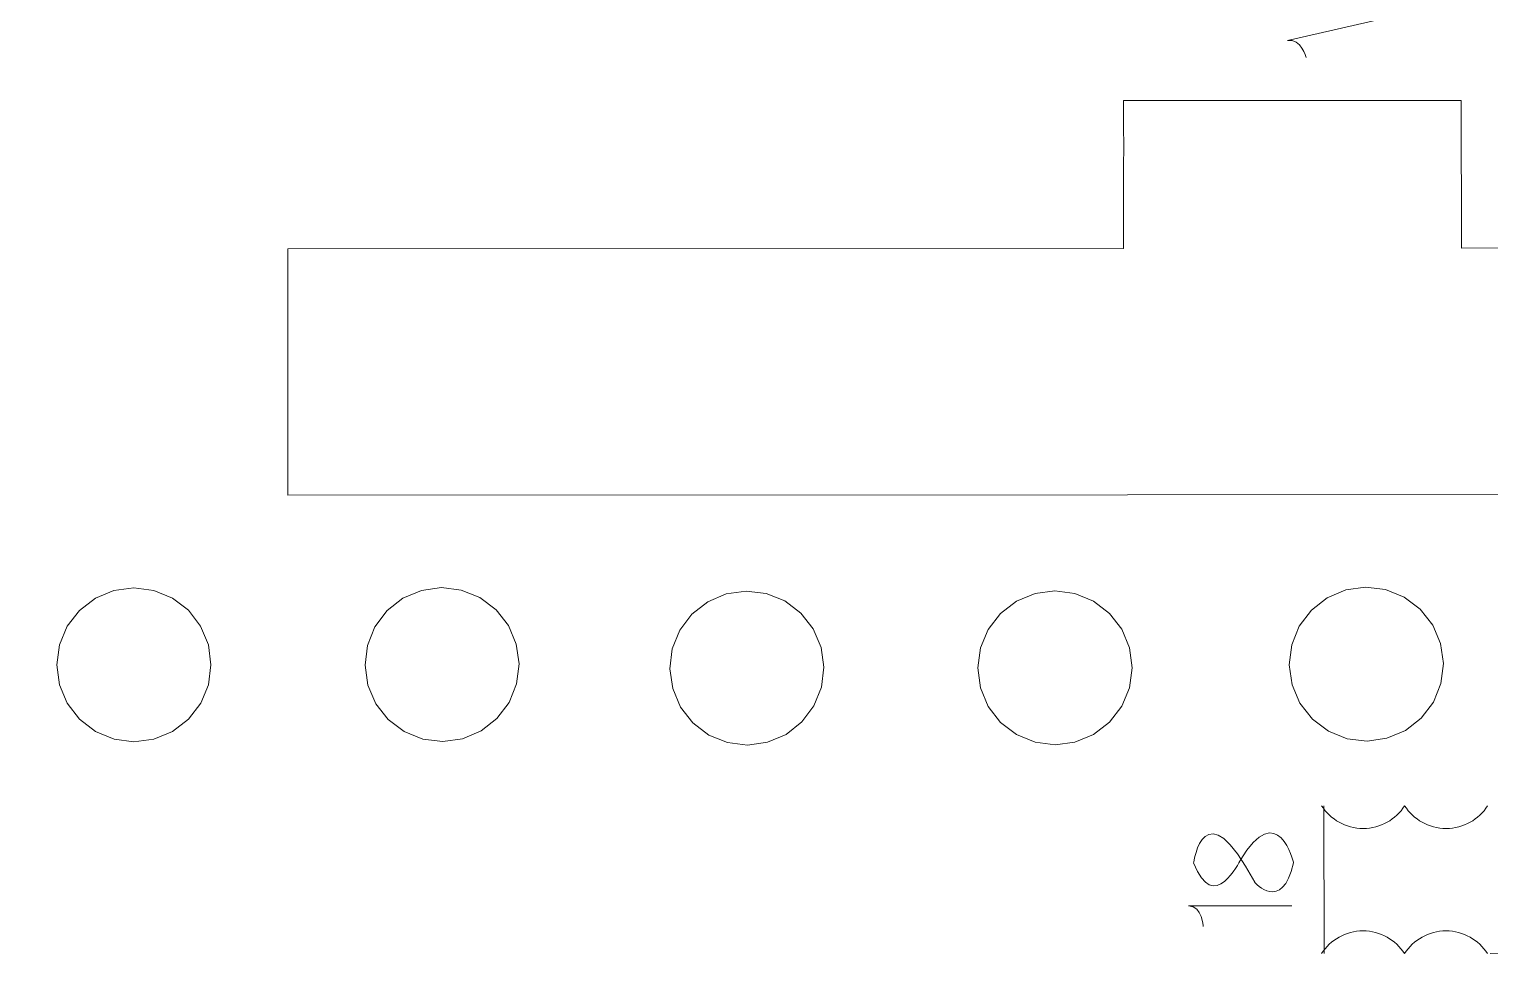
# Model space of a CAD drawing. Header units: centimetres. Extents: x -25 to 25, y -32.5 to 32.5.
# Drawn here: x -7.421 to -4.397, y -13.981 to -12.031 of the extents above; entities that cross this region are included whole.
import ezdxf

# ---------------------------------------------------------------- set-up
doc = ezdxf.new("R2010")
doc.units = ezdxf.units.CM
doc.header["$MEASUREMENT"] = 0
doc.layers.add('Capa 1', color=7, linetype='Continuous')

msp = doc.modelspace()

# ---------------------------------------------------------------- linework, layer by layer
at = {"layer": 'Capa 1', "color": 250, "lineweight": 9}
for points, knots in [([(-0.00595, -9.54774), (-0.00595, -9.54774), (-0.61795, -9.54807), (-0.61795, -9.54807), (-0.61795, -9.54807), (-0.61795, -9.54807), (-0.61855, -8.46366), (-0.61855, -8.46366), (-0.61855, -8.46366), (-0.61855, -8.46366), (-0.31256, -8.46349), (-0.31256, -8.46349), (-0.31256, -8.46349), (-0.31256, -8.46349), (-0.31312, -7.42927), (-0.31312, -7.42927), (-0.31312, -7.42927), (-0.31312, -7.42927), (-1.84491, -5.89917), (-1.84491, -5.89917), (-1.84491, -5.89917), (-1.84491, -5.89917), (-1.8464, -3.16984), (-1.8464, -3.16984), (-1.8464, -3.16984), (-1.8464, -3.16984), (-0.316, -2.21215), (-0.316, -2.21215), (-0.316, -2.21215), (-0.316, -2.21215), (-0.31628, -1.70185), (-0.31628, -1.70185), (-0.31628, -1.70185), (-0.90906, -1.70217), (-3.55744, -1.70364), (-3.65819, -1.70369), (-3.65819, -1.70369), (-3.65819, -1.70369), (-3.65836, -1.3977), (-3.65836, -1.3977), (-3.65836, -1.3977), (-3.65836, -1.3977), (-4.29624, -1.39805), (-4.29624, -1.39805), (-4.29624, -1.39805), (-4.29624, -1.39805), (-4.29607, -1.70404), (-4.29607, -1.70404), (-4.29607, -1.70404), (-4.43664, -1.70412), (-4.81281, -1.70434), (-4.94725, -1.70441), (-4.94725, -1.70441), (-4.94725, -1.70441), (-4.99659, -2.18061), (-4.99659, -2.18061), (-4.99659, -2.18061), (-4.71297, -2.21), (-4.77409, -2.20367), (-4.69223, -2.21214), (-4.69223, -2.21214), (-4.7061, -2.346), (-4.74233, -2.69577), (-4.76432, -2.90804), (-4.76432, -2.90804), (-4.76432, -2.90804), (-5.0687, -2.8765), (-5.0687, -2.8765), (-5.0687, -2.8765), (-5.0687, -2.8765), (-5.39103, -5.98757), (-5.39103, -5.98757), (-5.39103, -5.98757), (-5.39103, -5.98757), (-5.08668, -6.01911), (-5.08668, -6.01911), (-5.08668, -6.01911), (-5.09841, -6.1324), (-5.15633, -6.69144), (-5.15877, -6.715), (-5.15877, -6.715), (-5.15877, -6.715), (-5.46314, -6.68347), (-5.46314, -6.68347), (-5.46314, -6.68347), (-5.46314, -6.68347), (-5.55533, -7.57332), (-5.55533, -7.57332), (-5.55533, -7.57332), (-5.55533, -7.57332), (-5.85655, -7.57778), (-5.85655, -7.57778), (-5.85655, -7.57778), (-5.85655, -7.57778), (-6.10212, -7.64322), (-6.10212, -7.64322), (-6.10212, -7.64322), (-6.10212, -7.64322), (-6.02417, -7.93913), (-6.02417, -7.93913), (-6.02417, -7.93913), (-6.02417, -7.93913), (-6.33434, -8.02178), (-6.33434, -8.02178), (-6.33434, -8.02178), (-6.33434, -8.02178), (-6.41229, -7.72588), (-6.41229, -7.72588), (-6.41229, -7.72588), (-6.41229, -7.72588), (-7.69958, -8.06891), (-7.69958, -8.06891), (-7.69958, -8.06891), (-7.69958, -8.06891), (-7.62163, -8.36481), (-7.62163, -8.36481), (-7.62163, -8.36481), (-7.62163, -8.36481), (-7.93181, -8.44746), (-7.93181, -8.44746), (-7.93181, -8.44746), (-7.93181, -8.44746), (-8.00976, -8.15156), (-8.00976, -8.15156), (-8.00976, -8.15156), (-8.00976, -8.15156), (-8.25532, -8.217), (-8.25532, -8.217), (-8.25532, -8.217), (-8.25532, -8.217), (-8.60527, -8.21719), (-8.60527, -8.21719), (-8.60527, -8.21719), (-8.60527, -8.21719), (-8.60487, -8.92525), (-8.60487, -8.92525), (-8.60487, -8.92525), (-8.60487, -8.92525), (-8.22215, -8.92505), (-8.22215, -8.92505), (-8.22215, -8.92505), (-8.22203, -9.13737), (-8.22339, -9.51578), (-8.22413, -9.56293), (-8.22413, -9.56293), (-8.22413, -9.56293), (-8.60452, -9.56313), (-8.60452, -9.56313), (-8.60452, -9.56313), (-8.60452, -9.56313), (-8.60365, -11.15787), (-8.60365, -11.15787), (-8.60365, -11.15787), (-8.60365, -11.15787), (-8.22092, -11.15766), (-8.22092, -11.15766), (-8.22092, -11.15766), (-8.22081, -11.35058), (-8.222, -11.74636), (-8.2229, -11.79554), (-8.2229, -11.79554), (-8.2229, -11.79554), (-8.6033, -11.79576), (-8.6033, -11.79576), (-8.6033, -11.79576), (-8.6033, -11.79576), (-8.6029, -12.49529), (-8.6029, -12.49529), (-8.6029, -12.49529), (-8.6029, -12.49529), (-7.51849, -12.48618), (-7.51849, -12.48618), (-7.51849, -12.48618), (-7.51849, -12.48618), (-7.51821, -12.99648), (-7.51821, -12.99648), (-7.51821, -12.99648), (-7.51821, -12.99648), (-8.34746, -12.99694), (-8.34746, -12.99694), (-8.34746, -12.99694), (-8.34746, -12.99694), (-8.36412, -12.99804), (-8.36412, -12.99804), (-8.36412, -12.99804), (-8.36412, -12.99804), (-8.38049, -13.00131), (-8.38049, -13.00131), (-8.38049, -13.00131), (-8.38049, -13.00131), (-8.39629, -13.00668), (-8.39629, -13.00668), (-8.39629, -13.00668), (-8.39629, -13.00668), (-8.41125, -13.01407), (-8.41125, -13.01407), (-8.41125, -13.01407), (-8.41125, -13.01407), (-8.42513, -13.02335), (-8.42513, -13.02335), (-8.42513, -13.02335), (-8.42513, -13.02335), (-8.43766, -13.03436), (-8.43766, -13.03436), (-8.43766, -13.03436), (-8.43766, -13.03436), (-8.44866, -13.04692), (-8.44866, -13.04692), (-8.44866, -13.04692), (-8.44866, -13.04692), (-8.45792, -13.06079), (-8.45792, -13.06079), (-8.45792, -13.06079), (-8.45792, -13.06079), (-8.46529, -13.07577), (-8.46529, -13.07577), (-8.46529, -13.07577), (-8.46529, -13.07577), (-8.47066, -13.09157), (-8.47066, -13.09157), (-8.47066, -13.09157), (-8.47066, -13.09157), (-8.4739, -13.10793), (-8.4739, -13.10793), (-8.4739, -13.10793), (-8.4739, -13.10793), (-8.47498, -13.12459), (-8.47498, -13.12459), (-8.47498, -13.12459), (-8.47498, -13.12459), (-8.47481, -13.44353), (-8.47481, -13.44353), (-8.47481, -13.44353), (-8.47481, -13.44353), (-9.11269, -13.44388), (-9.11269, -13.44388), (-9.11269, -13.44388), (-9.11269, -13.44388), (-9.20017, -13.46527), (-9.20017, -13.46527), (-9.20017, -13.46527), (-9.20017, -13.46527), (-9.28461, -13.49662), (-9.28461, -13.49662), (-9.28461, -13.49662), (-9.28461, -13.49662), (-9.36484, -13.53752), (-9.36484, -13.53752), (-9.36484, -13.53752), (-9.36484, -13.53752), (-9.43981, -13.58742), (-9.43981, -13.58742), (-9.43981, -13.58742), (-9.43981, -13.58742), (-9.50853, -13.64564), (-9.50853, -13.64564), (-9.50853, -13.64564), (-9.50853, -13.64564), (-9.57006, -13.71141), (-9.57006, -13.71141), (-9.57006, -13.71141), (-9.57006, -13.71141), (-9.62357, -13.78384), (-9.62357, -13.78384), (-9.62357, -13.78384), (-9.62357, -13.78384), (-9.66835, -13.86197), (-9.66835, -13.86197), (-9.66835, -13.86197), (-9.66835, -13.86197), (-9.70382, -13.94475), (-9.70382, -13.94475), (-9.70382, -13.94475), (-9.70382, -13.94475), (-9.72949, -14.03109), (-9.72949, -14.03109), (-9.72949, -14.03109), (-9.72949, -14.03109), (-9.745, -14.11979), (-9.745, -14.11979), (-9.745, -14.11979), (-9.745, -14.11979), (-9.75016, -14.20971), (-9.75016, -14.20971), (-9.75016, -14.20971), (-9.75016, -14.20971), (-9.74987, -14.72002), (-9.74987, -14.72002), (-9.74987, -14.72002), (-9.74987, -14.72002), (-9.74878, -14.73667), (-9.74878, -14.73667), (-9.74878, -14.73667), (-9.74878, -14.73667), (-9.7455, -14.75304), (-9.7455, -14.75304), (-9.7455, -14.75304), (-9.7455, -14.75304), (-9.74014, -14.76883), (-9.74014, -14.76883), (-9.74014, -14.76883), (-9.74014, -14.76883), (-9.73275, -14.78381), (-9.73275, -14.78381), (-9.73275, -14.78381), (-9.73275, -14.78381), (-9.72347, -14.79768), (-9.72347, -14.79768), (-9.72347, -14.79768), (-9.72347, -14.79768), (-9.71247, -14.8102), (-9.71247, -14.8102), (-9.71247, -14.8102), (-9.71247, -14.8102), (-9.69991, -14.82121), (-9.69991, -14.82121), (-9.69991, -14.82121), (-9.69991, -14.82121), (-9.68604, -14.83047), (-9.68604, -14.83047), (-9.68604, -14.83047), (-9.68604, -14.83047), (-9.67105, -14.83784), (-9.67105, -14.83784), (-9.67105, -14.83784), (-9.67105, -14.83784), (-9.65525, -14.8432), (-9.65525, -14.8432), (-9.65525, -14.8432), (-9.65525, -14.8432), (-9.63887, -14.84644), (-9.63887, -14.84644), (-9.63887, -14.84644), (-9.63887, -14.84644), (-9.62224, -14.84752), (-9.62224, -14.84752), (-9.62224, -14.84752), (-9.62224, -14.84752), (-9.2395, -14.84731), (-9.2395, -14.84731), (-9.2395, -14.84731), (-9.2395, -14.84731), (-9.22285, -14.84621), (-9.22285, -14.84621), (-9.22285, -14.84621), (-9.22285, -14.84621), (-9.20648, -14.84296), (-9.20648, -14.84296), (-9.20648, -14.84296), (-9.20648, -14.84296), (-9.19068, -14.83757), (-9.19068, -14.83757), (-9.19068, -14.83757), (-9.19068, -14.83757), (-9.17572, -14.8302), (-9.17572, -14.8302), (-9.17572, -14.8302), (-9.17572, -14.8302), (-9.16186, -14.82091), (-9.16186, -14.82091), (-9.16186, -14.82091), (-9.16186, -14.82091), (-9.14931, -14.8099), (-9.14931, -14.8099), (-9.14931, -14.8099), (-9.14931, -14.8099), (-9.13831, -14.79734), (-9.13831, -14.79734), (-9.13831, -14.79734), (-9.13831, -14.79734), (-9.12905, -14.78347), (-9.12905, -14.78347), (-9.12905, -14.78347), (-9.12905, -14.78347), (-9.12167, -14.7685), (-9.12167, -14.7685), (-9.12167, -14.7685), (-9.12167, -14.7685), (-9.11632, -14.75269), (-9.11632, -14.75269), (-9.11632, -14.75269), (-9.11632, -14.75269), (-9.11306, -14.73633), (-9.11306, -14.73633), (-9.11306, -14.73633), (-9.11306, -14.73633), (-9.11199, -14.71967), (-9.11199, -14.71967), (-9.11199, -14.71967), (-9.11199, -14.71967), (-9.11214, -14.4537), (-9.11214, -14.4537), (-9.11214, -14.4537), (-9.11214, -14.4537), (-9.11006, -14.4218), (-9.11006, -14.4218), (-9.11006, -14.4218), (-9.11006, -14.4218), (-9.10384, -14.39045), (-9.10384, -14.39045), (-9.10384, -14.39045), (-9.10384, -14.39045), (-9.09359, -14.36018), (-9.09359, -14.36018), (-9.09359, -14.36018), (-9.09359, -14.36018), (-9.07948, -14.33151), (-9.07948, -14.33151), (-9.07948, -14.33151), (-9.07948, -14.33151), (-9.06173, -14.30492), (-9.06173, -14.30492), (-9.06173, -14.30492), (-9.06173, -14.30492), (-9.04066, -14.28087), (-9.04066, -14.28087), (-9.04066, -14.28087), (-9.04066, -14.28087), (-9.01665, -14.25979), (-9.01665, -14.25979), (-9.01665, -14.25979), (-9.01665, -14.25979), (-8.99008, -14.24202), (-8.99008, -14.24202), (-8.99008, -14.24202), (-8.99008, -14.24202), (-8.96143, -14.22788), (-8.96143, -14.22788), (-8.96143, -14.22788), (-8.96143, -14.22788), (-8.93117, -14.21758), (-8.93117, -14.21758), (-8.93117, -14.21758), (-8.93117, -14.21758), (-8.89982, -14.21133), (-8.89982, -14.21133), (-8.89982, -14.21133), (-8.89982, -14.21133), (-8.86793, -14.20922), (-8.86793, -14.20922), (-8.86793, -14.20922), (-8.86793, -14.20922), (-8.47438, -14.20901), (-8.47438, -14.20901), (-8.47438, -14.20901), (-8.47438, -14.20901), (-8.47424, -14.46416), (-8.47424, -14.46416), (-8.47424, -14.46416), (-8.47424, -14.46416), (-8.47315, -14.48081), (-8.47315, -14.48081), (-8.47315, -14.48081), (-8.47315, -14.48081), (-8.46988, -14.49718), (-8.46988, -14.49718), (-8.46988, -14.49718), (-8.46988, -14.49718), (-8.4645, -14.51299), (-8.4645, -14.51299), (-8.4645, -14.51299), (-8.4645, -14.51299), (-8.45711, -14.52794), (-8.45711, -14.52794), (-8.45711, -14.52794), (-8.45711, -14.52794), (-8.44783, -14.54181), (-8.44783, -14.54181), (-8.44783, -14.54181), (-8.44783, -14.54181), (-8.43681, -14.55436), (-8.43681, -14.55436), (-8.43681, -14.55436), (-8.43681, -14.55436), (-8.42426, -14.56535), (-8.42426, -14.56535), (-8.42426, -14.56535), (-8.42426, -14.56535), (-8.4104, -14.57461), (-8.4104, -14.57461), (-8.4104, -14.57461), (-8.4104, -14.57461), (-8.39542, -14.58199), (-8.39542, -14.58199), (-8.39542, -14.58199), (-8.39542, -14.58199), (-8.3796, -14.58733), (-8.3796, -14.58733), (-8.3796, -14.58733), (-8.3796, -14.58733), (-8.36325, -14.59059), (-8.36325, -14.59059), (-8.36325, -14.59059), (-8.36325, -14.59059), (-8.3466, -14.59167), (-8.3466, -14.59167), (-8.3466, -14.59167), (-8.3466, -14.59167), (-2.35073, -14.58837), (-2.35073, -14.58837), (-2.35073, -14.58837), (-2.35073, -14.58837), (-2.35073, -13.94401), (-2.35073, -13.94401), (-2.35073, -13.94401), (-2.35073, -13.94401), (-4.3964, -13.94513), (-4.3964, -13.94513)], [0, 0, 0, 0, 0.0078125, 0.0078125, 0.0078125, 0.0078125, 0.015625, 0.015625, 0.015625, 0.015625, 0.0234375, 0.0234375, 0.0234375, 0.0234375, 0.03125, 0.03125, 0.03125, 0.03125, 0.0390625, 0.0390625, 0.0390625, 0.0390625, 0.046875, 0.046875, 0.046875, 0.046875, 0.0546875, 0.0546875, 0.0546875, 0.0546875, 0.0625, 0.0625, 0.0625, 0.0625, 0.0703125, 0.0703125, 0.0703125, 0.0703125, 0.078125, 0.078125, 0.078125, 0.078125, 0.0859375, 0.0859375, 0.0859375, 0.0859375, 0.09375, 0.09375, 0.09375, 0.09375, 0.1015625, 0.1015625, 0.1015625, 0.1015625, 0.109375, 0.109375, 0.109375, 0.109375, 0.1171875, 0.1171875, 0.1171875, 0.1171875, 0.125, 0.125, 0.125, 0.125, 0.1328125, 0.1328125, 0.1328125, 0.1328125, 0.140625, 0.140625, 0.140625, 0.140625, 0.1484375, 0.1484375, 0.1484375, 0.1484375, 0.15625, 0.15625, 0.15625, 0.15625, 0.1640625, 0.1640625, 0.1640625, 0.1640625, 0.171875, 0.171875, 0.171875, 0.171875, 0.1796875, 0.1796875, 0.1796875, 0.1796875, 0.1875, 0.1875, 0.1875, 0.1875, 0.1953125, 0.1953125, 0.1953125, 0.1953125, 0.203125, 0.203125, 0.203125, 0.203125, 0.2109375, 0.2109375, 0.2109375, 0.2109375, 0.21875, 0.21875, 0.21875, 0.21875, 0.2265625, 0.2265625, 0.2265625, 0.2265625, 0.234375, 0.234375, 0.234375, 0.234375, 0.2421875, 0.2421875, 0.2421875, 0.2421875, 0.25, 0.25, 0.25, 0.25, 0.2578125, 0.2578125, 0.2578125, 0.2578125, 0.265625, 0.265625, 0.265625, 0.265625, 0.2734375, 0.2734375, 0.2734375, 0.2734375, 0.28125, 0.28125, 0.28125, 0.28125, 0.2890625, 0.2890625, 0.2890625, 0.2890625, 0.296875, 0.296875, 0.296875, 0.296875, 0.3046875, 0.3046875, 0.3046875, 0.3046875, 0.3125, 0.3125, 0.3125, 0.3125, 0.3203125, 0.3203125, 0.3203125, 0.3203125, 0.328125, 0.328125, 0.328125, 0.328125, 0.3359375, 0.3359375, 0.3359375, 0.3359375, 0.34375, 0.34375, 0.34375, 0.34375, 0.3515625, 0.3515625, 0.3515625, 0.3515625, 0.359375, 0.359375, 0.359375, 0.359375, 0.3671875, 0.3671875, 0.3671875, 0.3671875, 0.375, 0.375, 0.375, 0.375, 0.3828125, 0.3828125, 0.3828125, 0.3828125, 0.390625, 0.390625, 0.390625, 0.390625, 0.3984375, 0.3984375, 0.3984375, 0.3984375, 0.40625, 0.40625, 0.40625, 0.40625, 0.4140625, 0.4140625, 0.4140625, 0.4140625, 0.421875, 0.421875, 0.421875, 0.421875, 0.4296875, 0.4296875, 0.4296875, 0.4296875, 0.4375, 0.4375, 0.4375, 0.4375, 0.4453125, 0.4453125, 0.4453125, 0.4453125, 0.453125, 0.453125, 0.453125, 0.453125, 0.4609375, 0.4609375, 0.4609375, 0.4609375, 0.46875, 0.46875, 0.46875, 0.46875, 0.4765625, 0.4765625, 0.4765625, 0.4765625, 0.484375, 0.484375, 0.484375, 0.484375, 0.4921875, 0.4921875, 0.4921875, 0.4921875, 0.5, 0.5, 0.5, 0.5, 0.5078125, 0.5078125, 0.5078125, 0.5078125, 0.515625, 0.515625, 0.515625, 0.515625, 0.5234375, 0.5234375, 0.5234375, 0.5234375, 0.53125, 0.53125, 0.53125, 0.53125, 0.5390625, 0.5390625, 0.5390625, 0.5390625, 0.546875, 0.546875, 0.546875, 0.546875, 0.5546875, 0.5546875, 0.5546875, 0.5546875, 0.5625, 0.5625, 0.5625, 0.5625, 0.5703125, 0.5703125, 0.5703125, 0.5703125, 0.578125, 0.578125, 0.578125, 0.578125, 0.5859375, 0.5859375, 0.5859375, 0.5859375, 0.59375, 0.59375, 0.59375, 0.59375, 0.6015625, 0.6015625, 0.6015625, 0.6015625, 0.609375, 0.609375, 0.609375, 0.609375, 0.6171875, 0.6171875, 0.6171875, 0.6171875, 0.625, 0.625, 0.625, 0.625, 0.6328125, 0.6328125, 0.6328125, 0.6328125, 0.640625, 0.640625, 0.640625, 0.640625, 0.6484375, 0.6484375, 0.6484375, 0.6484375, 0.65625, 0.65625, 0.65625, 0.65625, 0.6640625, 0.6640625, 0.6640625, 0.6640625, 0.671875, 0.671875, 0.671875, 0.671875, 0.6796875, 0.6796875, 0.6796875, 0.6796875, 0.6875, 0.6875, 0.6875, 0.6875, 0.6953125, 0.6953125, 0.6953125, 0.6953125, 0.703125, 0.703125, 0.703125, 0.703125, 0.7109375, 0.7109375, 0.7109375, 0.7109375, 0.71875, 0.71875, 0.71875, 0.71875, 0.7265625, 0.7265625, 0.7265625, 0.7265625, 0.734375, 0.734375, 0.734375, 0.734375, 0.7421875, 0.7421875, 0.7421875, 0.7421875, 0.75, 0.75, 0.75, 0.75, 0.7578125, 0.7578125, 0.7578125, 0.7578125, 0.765625, 0.765625, 0.765625, 0.765625, 0.7734375, 0.7734375, 0.7734375, 0.7734375, 0.78125, 0.78125, 0.78125, 0.78125, 0.7890625, 0.7890625, 0.7890625, 0.7890625, 0.796875, 0.796875, 0.796875, 0.796875, 0.8046875, 0.8046875, 0.8046875, 0.8046875, 0.8125, 0.8125, 0.8125, 0.8125, 0.8203125, 0.8203125, 0.8203125, 0.8203125, 0.828125, 0.828125, 0.828125, 0.828125, 0.8359375, 0.8359375, 0.8359375, 0.8359375, 0.84375, 0.84375, 0.84375, 0.84375, 0.8515625, 0.8515625, 0.8515625, 0.8515625, 0.859375, 0.859375, 0.859375, 0.859375, 0.8671875, 0.8671875, 0.8671875, 0.8671875, 0.875, 0.875, 0.875, 0.875, 0.8828125, 0.8828125, 0.8828125, 0.8828125, 0.890625, 0.890625, 0.890625, 0.890625, 0.8984375, 0.8984375, 0.8984375, 0.8984375, 0.90625, 0.90625, 0.90625, 0.90625, 0.9140625, 0.9140625, 0.9140625, 0.9140625, 0.921875, 0.921875, 0.921875, 0.921875, 0.9296875, 0.9296875, 0.9296875, 0.9296875, 0.9375, 0.9375, 0.9375, 0.9375, 0.9453125, 0.9453125, 0.9453125, 0.9453125, 0.953125, 0.953125, 0.953125, 0.953125, 0.9609375, 0.9609375, 0.9609375, 0.9609375, 0.96875, 0.96875, 0.96875, 0.96875, 0.9765625, 0.9765625, 0.9765625, 0.9765625, 0.984375, 0.984375, 0.984375, 0.984375, 1, 1, 1, 1]), ([(-6.8856, -12.48584), (-6.8856, -12.48584), (-5.15525, -12.48488), (-5.15525, -12.48488), (-5.15525, -12.48488), (-5.15542, -12.19973), (-5.15411, -12.35998), (-5.15542, -12.17888), (-5.15542, -12.17888), (-4.98812, -12.17879), (-4.53196, -12.17853), (-4.45581, -12.17848), (-4.45581, -12.17848), (-4.45581, -12.17848), (-4.45563, -12.48449), (-4.45563, -12.48449), (-4.45563, -12.48449), (-4.45563, -12.48449), (-3.40568, -12.48392), (-3.40568, -12.48392), (-3.40568, -12.48392), (-3.40568, -12.48392), (-3.40824, -12.99436), (-3.40824, -12.99436), (-3.40824, -12.99436), (-3.40824, -12.99436), (-6.88532, -12.99614), (-6.88532, -12.99614), (-6.88532, -12.99614), (-6.88532, -12.99614), (-6.8856, -12.48584), (-6.8856, -12.48584)], [0, 0, 0, 0, 0.1111111, 0.1111111, 0.1111111, 0.1111111, 0.2222222, 0.2222222, 0.2222222, 0.2222222, 0.3333333, 0.3333333, 0.3333333, 0.3333333, 0.4444444, 0.4444444, 0.4444444, 0.4444444, 0.5555556, 0.5555556, 0.5555556, 0.5555556, 0.6666667, 0.6666667, 0.6666667, 0.6666667, 0.7777778, 0.7777778, 0.7777778, 0.7777778, 1, 1, 1, 1]), ([(-7.3169, -13.23446), (-7.3169, -13.23446), (-7.34223, -13.2675), (-7.34223, -13.2675), (-7.34223, -13.2675), (-7.34223, -13.2675), (-7.35814, -13.30597), (-7.35814, -13.30597), (-7.35814, -13.30597), (-7.35814, -13.30597), (-7.36355, -13.34725), (-7.36355, -13.34725), (-7.36355, -13.34725), (-7.36355, -13.34725), (-7.35809, -13.38852), (-7.35809, -13.38852), (-7.35809, -13.38852), (-7.35809, -13.38852), (-7.34214, -13.42697), (-7.34214, -13.42697), (-7.34214, -13.42697), (-7.34214, -13.42697), (-7.31678, -13.45999), (-7.31678, -13.45999), (-7.31678, -13.45999), (-7.31678, -13.45999), (-7.28374, -13.48531), (-7.28374, -13.48531), (-7.28374, -13.48531), (-7.28374, -13.48531), (-7.24527, -13.50122), (-7.24527, -13.50122), (-7.24527, -13.50122), (-7.24527, -13.50122), (-7.20399, -13.50663), (-7.20399, -13.50663), (-7.20399, -13.50663), (-7.20399, -13.50663), (-7.16272, -13.50117), (-7.16272, -13.50117), (-7.16272, -13.50117), (-7.16272, -13.50117), (-7.12426, -13.48522), (-7.12426, -13.48522), (-7.12426, -13.48522), (-7.12426, -13.48522), (-7.09125, -13.45986), (-7.09125, -13.45986), (-7.09125, -13.45986), (-7.09125, -13.45986), (-7.06592, -13.42682), (-7.06592, -13.42682), (-7.06592, -13.42682), (-7.06592, -13.42682), (-7.05001, -13.38835), (-7.05001, -13.38835), (-7.05001, -13.38835), (-7.05001, -13.38835), (-7.0446, -13.34707), (-7.0446, -13.34707), (-7.0446, -13.34707), (-7.0446, -13.34707), (-7.05006, -13.3058), (-7.05006, -13.3058), (-7.05006, -13.3058), (-7.05006, -13.3058), (-7.06601, -13.26735), (-7.06601, -13.26735), (-7.06601, -13.26735), (-7.06601, -13.26735), (-7.09137, -13.23433), (-7.09137, -13.23433), (-7.09137, -13.23433), (-7.09137, -13.23433), (-7.12442, -13.20901), (-7.12442, -13.20901), (-7.12442, -13.20901), (-7.12442, -13.20901), (-7.16289, -13.1931), (-7.16289, -13.1931), (-7.16289, -13.1931), (-7.16289, -13.1931), (-7.20416, -13.18769), (-7.20416, -13.18769), (-7.20416, -13.18769), (-7.20416, -13.18769), (-7.24544, -13.19314), (-7.24544, -13.19314), (-7.24544, -13.19314), (-7.24544, -13.19314), (-7.28389, -13.2091), (-7.28389, -13.2091), (-7.28389, -13.2091), (-7.28389, -13.2091), (-7.3169, -13.23446), (-7.3169, -13.23446)], [0, 0, 0, 0, 0.04, 0.04, 0.04, 0.04, 0.08, 0.08, 0.08, 0.08, 0.12, 0.12, 0.12, 0.12, 0.16, 0.16, 0.16, 0.16, 0.2, 0.2, 0.2, 0.2, 0.24, 0.24, 0.24, 0.24, 0.28, 0.28, 0.28, 0.28, 0.32, 0.32, 0.32, 0.32, 0.36, 0.36, 0.36, 0.36, 0.4, 0.4, 0.4, 0.4, 0.44, 0.44, 0.44, 0.44, 0.48, 0.48, 0.48, 0.48, 0.52, 0.52, 0.52, 0.52, 0.56, 0.56, 0.56, 0.56, 0.6, 0.6, 0.6, 0.6, 0.64, 0.64, 0.64, 0.64, 0.68, 0.68, 0.68, 0.68, 0.72, 0.72, 0.72, 0.72, 0.76, 0.76, 0.76, 0.76, 0.8, 0.8, 0.8, 0.8, 0.84, 0.84, 0.84, 0.84, 0.88, 0.88, 0.88, 0.88, 0.92, 0.92, 0.92, 0.92, 1, 1, 1, 1]), ([(-6.67996, -13.23507), (-6.67996, -13.23507), (-6.70501, -13.26832), (-6.70501, -13.26832), (-6.70501, -13.26832), (-6.70501, -13.26832), (-6.72059, -13.30693), (-6.72059, -13.30693), (-6.72059, -13.30693), (-6.72059, -13.30693), (-6.72565, -13.34825), (-6.72565, -13.34825), (-6.72565, -13.34825), (-6.72565, -13.34825), (-6.71984, -13.38947), (-6.71984, -13.38947), (-6.71984, -13.38947), (-6.71984, -13.38947), (-6.70357, -13.42779), (-6.70357, -13.42779), (-6.70357, -13.42779), (-6.70357, -13.42779), (-6.67793, -13.46059), (-6.67793, -13.46059), (-6.67793, -13.46059), (-6.67793, -13.46059), (-6.64467, -13.48563), (-6.64467, -13.48563), (-6.64467, -13.48563), (-6.64467, -13.48563), (-6.60606, -13.50121), (-6.60606, -13.50121), (-6.60606, -13.50121), (-6.60606, -13.50121), (-6.56474, -13.50627), (-6.56474, -13.50627), (-6.56474, -13.50627), (-6.56474, -13.50627), (-6.52352, -13.50047), (-6.52352, -13.50047), (-6.52352, -13.50047), (-6.52352, -13.50047), (-6.4852, -13.48419), (-6.4852, -13.48419), (-6.4852, -13.48419), (-6.4852, -13.48419), (-6.45241, -13.45855), (-6.45241, -13.45855), (-6.45241, -13.45855), (-6.45241, -13.45855), (-6.42736, -13.42529), (-6.42736, -13.42529), (-6.42736, -13.42529), (-6.42736, -13.42529), (-6.41178, -13.38669), (-6.41178, -13.38669), (-6.41178, -13.38669), (-6.41178, -13.38669), (-6.40672, -13.34537), (-6.40672, -13.34537), (-6.40672, -13.34537), (-6.40672, -13.34537), (-6.41253, -13.30414), (-6.41253, -13.30414), (-6.41253, -13.30414), (-6.41253, -13.30414), (-6.4288, -13.26583), (-6.4288, -13.26583), (-6.4288, -13.26583), (-6.4288, -13.26583), (-6.45445, -13.23303), (-6.45445, -13.23303), (-6.45445, -13.23303), (-6.45445, -13.23303), (-6.4877, -13.20798), (-6.4877, -13.20798), (-6.4877, -13.20798), (-6.4877, -13.20798), (-6.52631, -13.1924), (-6.52631, -13.1924), (-6.52631, -13.1924), (-6.52631, -13.1924), (-6.56763, -13.18734), (-6.56763, -13.18734), (-6.56763, -13.18734), (-6.56763, -13.18734), (-6.60885, -13.19315), (-6.60885, -13.19315), (-6.60885, -13.19315), (-6.60885, -13.19315), (-6.64717, -13.20943), (-6.64717, -13.20943), (-6.64717, -13.20943), (-6.64717, -13.20943), (-6.67996, -13.23507), (-6.67996, -13.23507)], [0, 0, 0, 0, 0.04, 0.04, 0.04, 0.04, 0.08, 0.08, 0.08, 0.08, 0.12, 0.12, 0.12, 0.12, 0.16, 0.16, 0.16, 0.16, 0.2, 0.2, 0.2, 0.2, 0.24, 0.24, 0.24, 0.24, 0.28, 0.28, 0.28, 0.28, 0.32, 0.32, 0.32, 0.32, 0.36, 0.36, 0.36, 0.36, 0.4, 0.4, 0.4, 0.4, 0.44, 0.44, 0.44, 0.44, 0.48, 0.48, 0.48, 0.48, 0.52, 0.52, 0.52, 0.52, 0.56, 0.56, 0.56, 0.56, 0.6, 0.6, 0.6, 0.6, 0.64, 0.64, 0.64, 0.64, 0.68, 0.68, 0.68, 0.68, 0.72, 0.72, 0.72, 0.72, 0.76, 0.76, 0.76, 0.76, 0.8, 0.8, 0.8, 0.8, 0.84, 0.84, 0.84, 0.84, 0.88, 0.88, 0.88, 0.88, 0.92, 0.92, 0.92, 0.92, 1, 1, 1, 1]), ([(-6.04878, -13.24213), (-6.04878, -13.24213), (-6.07382, -13.27538), (-6.07382, -13.27538), (-6.07382, -13.27538), (-6.07382, -13.27538), (-6.0894, -13.31399), (-6.0894, -13.31399), (-6.0894, -13.31399), (-6.0894, -13.31399), (-6.09446, -13.35531), (-6.09446, -13.35531), (-6.09446, -13.35531), (-6.09446, -13.35531), (-6.08866, -13.39653), (-6.08866, -13.39653), (-6.08866, -13.39653), (-6.08866, -13.39653), (-6.07238, -13.43485), (-6.07238, -13.43485), (-6.07238, -13.43485), (-6.07238, -13.43485), (-6.04674, -13.46765), (-6.04674, -13.46765), (-6.04674, -13.46765), (-6.04674, -13.46765), (-6.01348, -13.49269), (-6.01348, -13.49269), (-6.01348, -13.49269), (-6.01348, -13.49269), (-5.97488, -13.50827), (-5.97488, -13.50827), (-5.97488, -13.50827), (-5.97488, -13.50827), (-5.93356, -13.51333), (-5.93356, -13.51333), (-5.93356, -13.51333), (-5.93356, -13.51333), (-5.89233, -13.50753), (-5.89233, -13.50753), (-5.89233, -13.50753), (-5.89233, -13.50753), (-5.85402, -13.49125), (-5.85402, -13.49125), (-5.85402, -13.49125), (-5.85402, -13.49125), (-5.82122, -13.46561), (-5.82122, -13.46561), (-5.82122, -13.46561), (-5.82122, -13.46561), (-5.79617, -13.43235), (-5.79617, -13.43235), (-5.79617, -13.43235), (-5.79617, -13.43235), (-5.78059, -13.39375), (-5.78059, -13.39375), (-5.78059, -13.39375), (-5.78059, -13.39375), (-5.77553, -13.35242), (-5.77553, -13.35242), (-5.77553, -13.35242), (-5.77553, -13.35242), (-5.78134, -13.3112), (-5.78134, -13.3112), (-5.78134, -13.3112), (-5.78134, -13.3112), (-5.79762, -13.27288), (-5.79762, -13.27288), (-5.79762, -13.27288), (-5.79762, -13.27288), (-5.82326, -13.24009), (-5.82326, -13.24009), (-5.82326, -13.24009), (-5.82326, -13.24009), (-5.85651, -13.21504), (-5.85651, -13.21504), (-5.85651, -13.21504), (-5.85651, -13.21504), (-5.89512, -13.19946), (-5.89512, -13.19946), (-5.89512, -13.19946), (-5.89512, -13.19946), (-5.93644, -13.1944), (-5.93644, -13.1944), (-5.93644, -13.1944), (-5.93644, -13.1944), (-5.97766, -13.20021), (-5.97766, -13.20021), (-5.97766, -13.20021), (-5.97766, -13.20021), (-6.01598, -13.21649), (-6.01598, -13.21649), (-6.01598, -13.21649), (-6.01598, -13.21649), (-6.04878, -13.24213), (-6.04878, -13.24213)], [0, 0, 0, 0, 0.04, 0.04, 0.04, 0.04, 0.08, 0.08, 0.08, 0.08, 0.12, 0.12, 0.12, 0.12, 0.16, 0.16, 0.16, 0.16, 0.2, 0.2, 0.2, 0.2, 0.24, 0.24, 0.24, 0.24, 0.28, 0.28, 0.28, 0.28, 0.32, 0.32, 0.32, 0.32, 0.36, 0.36, 0.36, 0.36, 0.4, 0.4, 0.4, 0.4, 0.44, 0.44, 0.44, 0.44, 0.48, 0.48, 0.48, 0.48, 0.52, 0.52, 0.52, 0.52, 0.56, 0.56, 0.56, 0.56, 0.6, 0.6, 0.6, 0.6, 0.64, 0.64, 0.64, 0.64, 0.68, 0.68, 0.68, 0.68, 0.72, 0.72, 0.72, 0.72, 0.76, 0.76, 0.76, 0.76, 0.8, 0.8, 0.8, 0.8, 0.84, 0.84, 0.84, 0.84, 0.88, 0.88, 0.88, 0.88, 0.92, 0.92, 0.92, 0.92, 1, 1, 1, 1]), ([(-5.40993, -13.24081), (-5.40993, -13.24081), (-5.43526, -13.27385), (-5.43526, -13.27385), (-5.43526, -13.27385), (-5.43526, -13.27385), (-5.45117, -13.31233), (-5.45117, -13.31233), (-5.45117, -13.31233), (-5.45117, -13.31233), (-5.45658, -13.3536), (-5.45658, -13.3536), (-5.45658, -13.3536), (-5.45658, -13.3536), (-5.45112, -13.39487), (-5.45112, -13.39487), (-5.45112, -13.39487), (-5.45112, -13.39487), (-5.43517, -13.43333), (-5.43517, -13.43333), (-5.43517, -13.43333), (-5.43517, -13.43333), (-5.40981, -13.46634), (-5.40981, -13.46634), (-5.40981, -13.46634), (-5.40981, -13.46634), (-5.37677, -13.49167), (-5.37677, -13.49167), (-5.37677, -13.49167), (-5.37677, -13.49167), (-5.3383, -13.50758), (-5.3383, -13.50758), (-5.3383, -13.50758), (-5.3383, -13.50758), (-5.29702, -13.51299), (-5.29702, -13.51299), (-5.29702, -13.51299), (-5.29702, -13.51299), (-5.25575, -13.50753), (-5.25575, -13.50753), (-5.25575, -13.50753), (-5.25575, -13.50753), (-5.21729, -13.49158), (-5.21729, -13.49158), (-5.21729, -13.49158), (-5.21729, -13.49158), (-5.18428, -13.46622), (-5.18428, -13.46622), (-5.18428, -13.46622), (-5.18428, -13.46622), (-5.15896, -13.43317), (-5.15896, -13.43317), (-5.15896, -13.43317), (-5.15896, -13.43317), (-5.14305, -13.3947), (-5.14305, -13.3947), (-5.14305, -13.3947), (-5.14305, -13.3947), (-5.13763, -13.35343), (-5.13763, -13.35343), (-5.13763, -13.35343), (-5.13763, -13.35343), (-5.14309, -13.31216), (-5.14309, -13.31216), (-5.14309, -13.31216), (-5.14309, -13.31216), (-5.15904, -13.2737), (-5.15904, -13.2737), (-5.15904, -13.2737), (-5.15904, -13.2737), (-5.18441, -13.24069), (-5.18441, -13.24069), (-5.18441, -13.24069), (-5.18441, -13.24069), (-5.21745, -13.21536), (-5.21745, -13.21536), (-5.21745, -13.21536), (-5.21745, -13.21536), (-5.25592, -13.19945), (-5.25592, -13.19945), (-5.25592, -13.19945), (-5.25592, -13.19945), (-5.2972, -13.19404), (-5.2972, -13.19404), (-5.2972, -13.19404), (-5.2972, -13.19404), (-5.33847, -13.1995), (-5.33847, -13.1995), (-5.33847, -13.1995), (-5.33847, -13.1995), (-5.37692, -13.21545), (-5.37692, -13.21545), (-5.37692, -13.21545), (-5.37692, -13.21545), (-5.40993, -13.24081), (-5.40993, -13.24081)], [0, 0, 0, 0, 0.04, 0.04, 0.04, 0.04, 0.08, 0.08, 0.08, 0.08, 0.12, 0.12, 0.12, 0.12, 0.16, 0.16, 0.16, 0.16, 0.2, 0.2, 0.2, 0.2, 0.24, 0.24, 0.24, 0.24, 0.28, 0.28, 0.28, 0.28, 0.32, 0.32, 0.32, 0.32, 0.36, 0.36, 0.36, 0.36, 0.4, 0.4, 0.4, 0.4, 0.44, 0.44, 0.44, 0.44, 0.48, 0.48, 0.48, 0.48, 0.52, 0.52, 0.52, 0.52, 0.56, 0.56, 0.56, 0.56, 0.6, 0.6, 0.6, 0.6, 0.64, 0.64, 0.64, 0.64, 0.68, 0.68, 0.68, 0.68, 0.72, 0.72, 0.72, 0.72, 0.76, 0.76, 0.76, 0.76, 0.8, 0.8, 0.8, 0.8, 0.84, 0.84, 0.84, 0.84, 0.88, 0.88, 0.88, 0.88, 0.92, 0.92, 0.92, 0.92, 1, 1, 1, 1]), ([(-4.76629, -13.23401), (-4.76629, -13.23401), (-4.79134, -13.26727), (-4.79134, -13.26727), (-4.79134, -13.26727), (-4.79134, -13.26727), (-4.80692, -13.30587), (-4.80692, -13.30587), (-4.80692, -13.30587), (-4.80692, -13.30587), (-4.81198, -13.34719), (-4.81198, -13.34719), (-4.81198, -13.34719), (-4.81198, -13.34719), (-4.80617, -13.38842), (-4.80617, -13.38842), (-4.80617, -13.38842), (-4.80617, -13.38842), (-4.78989, -13.42673), (-4.78989, -13.42673), (-4.78989, -13.42673), (-4.78989, -13.42673), (-4.76425, -13.45953), (-4.76425, -13.45953), (-4.76425, -13.45953), (-4.76425, -13.45953), (-4.731, -13.48458), (-4.731, -13.48458), (-4.731, -13.48458), (-4.731, -13.48458), (-4.69239, -13.50016), (-4.69239, -13.50016), (-4.69239, -13.50016), (-4.69239, -13.50016), (-4.65107, -13.50522), (-4.65107, -13.50522), (-4.65107, -13.50522), (-4.65107, -13.50522), (-4.60985, -13.49941), (-4.60985, -13.49941), (-4.60985, -13.49941), (-4.60985, -13.49941), (-4.57153, -13.48313), (-4.57153, -13.48313), (-4.57153, -13.48313), (-4.57153, -13.48313), (-4.53874, -13.45749), (-4.53874, -13.45749), (-4.53874, -13.45749), (-4.53874, -13.45749), (-4.51369, -13.42424), (-4.51369, -13.42424), (-4.51369, -13.42424), (-4.51369, -13.42424), (-4.49811, -13.38563), (-4.49811, -13.38563), (-4.49811, -13.38563), (-4.49811, -13.38563), (-4.49305, -13.34431), (-4.49305, -13.34431), (-4.49305, -13.34431), (-4.49305, -13.34431), (-4.49885, -13.30309), (-4.49885, -13.30309), (-4.49885, -13.30309), (-4.49885, -13.30309), (-4.51513, -13.26477), (-4.51513, -13.26477), (-4.51513, -13.26477), (-4.51513, -13.26477), (-4.54077, -13.23197), (-4.54077, -13.23197), (-4.54077, -13.23197), (-4.54077, -13.23197), (-4.57403, -13.20693), (-4.57403, -13.20693), (-4.57403, -13.20693), (-4.57403, -13.20693), (-4.61263, -13.19135), (-4.61263, -13.19135), (-4.61263, -13.19135), (-4.61263, -13.19135), (-4.65396, -13.18629), (-4.65396, -13.18629), (-4.65396, -13.18629), (-4.65396, -13.18629), (-4.69518, -13.19209), (-4.69518, -13.19209), (-4.69518, -13.19209), (-4.69518, -13.19209), (-4.7335, -13.20837), (-4.7335, -13.20837), (-4.7335, -13.20837), (-4.7335, -13.20837), (-4.76629, -13.23401), (-4.76629, -13.23401)], [0, 0, 0, 0, 0.04, 0.04, 0.04, 0.04, 0.08, 0.08, 0.08, 0.08, 0.12, 0.12, 0.12, 0.12, 0.16, 0.16, 0.16, 0.16, 0.2, 0.2, 0.2, 0.2, 0.24, 0.24, 0.24, 0.24, 0.28, 0.28, 0.28, 0.28, 0.32, 0.32, 0.32, 0.32, 0.36, 0.36, 0.36, 0.36, 0.4, 0.4, 0.4, 0.4, 0.44, 0.44, 0.44, 0.44, 0.48, 0.48, 0.48, 0.48, 0.52, 0.52, 0.52, 0.52, 0.56, 0.56, 0.56, 0.56, 0.6, 0.6, 0.6, 0.6, 0.64, 0.64, 0.64, 0.64, 0.68, 0.68, 0.68, 0.68, 0.72, 0.72, 0.72, 0.72, 0.76, 0.76, 0.76, 0.76, 0.8, 0.8, 0.8, 0.8, 0.84, 0.84, 0.84, 0.84, 0.88, 0.88, 0.88, 0.88, 0.92, 0.92, 0.92, 0.92, 1, 1, 1, 1]), ([(-4.57321, -13.63913), (-4.59134, -13.66739), (-4.62305, -13.68611), (-4.65911, -13.68611), (-4.65911, -13.68611), (-4.69518, -13.68611), (-4.72688, -13.66739), (-4.74502, -13.63913)], [0, 0, 0, 0, 0.3333333, 0.3333333, 0.3333333, 0.3333333, 1, 1, 1, 1]), ([(-4.4014, -13.63913), (-4.41954, -13.66739), (-4.45124, -13.68611), (-4.4873, -13.68611), (-4.4873, -13.68611), (-4.52337, -13.68611), (-4.55507, -13.66739), (-4.57321, -13.63913)], [0, 0, 0, 0, 0.3333333, 0.3333333, 0.3333333, 0.3333333, 1, 1, 1, 1]), ([(-4.57337, -13.94514), (-4.59151, -13.91689), (-4.62321, -13.89816), (-4.65928, -13.89816), (-4.65928, -13.89816), (-4.69534, -13.89816), (-4.72705, -13.91689), (-4.74518, -13.94514)], [0, 0, 0, 0, 0.3333333, 0.3333333, 0.3333333, 0.3333333, 1, 1, 1, 1]), ([(-4.40156, -13.94514), (-4.4197, -13.91689), (-4.4514, -13.89816), (-4.48747, -13.89816), (-4.48747, -13.89816), (-4.52354, -13.89816), (-4.55524, -13.91689), (-4.57337, -13.94514)], [0, 0, 0, 0, 0.3333333, 0.3333333, 0.3333333, 0.3333333, 1, 1, 1, 1])]:
    msp.add_open_spline(points, degree=3, knots=knots, dxfattribs=at)
at = {"layer": 'Capa 1', "color": 22, "lineweight": 9}
for points in [[(-4.81568, -12.05422), (-4.81568, -12.05422), (-4.60732, -12.00676), (-4.60732, -12.00676)], [(-4.7769, -12.08937), (-4.7769, -12.08937), (-4.78769, -12.04956), (-4.81568, -12.05422)], [(-4.9904, -13.88894), (-4.9904, -13.88894), (-4.99208, -13.84772), (-5.02041, -13.84605)], [(-5.02041, -13.84605), (-5.02041, -13.84605), (-4.80671, -13.84605), (-4.80671, -13.84605)]]:
    msp.add_open_spline(points, degree=3, dxfattribs=at)
msp.add_open_spline([(-4.91394, -13.75265), (-4.91394, -13.75265), (-4.96872, -13.86669), (-5.01, -13.75748), (-5.01, -13.75748), (-5.01, -13.75748), (-4.9884, -13.59765), (-4.88368, -13.79758), (-4.88368, -13.79758), (-4.88368, -13.79758), (-4.8272, -13.86251), (-4.80309, -13.75714), (-4.80309, -13.75714), (-4.80309, -13.75714), (-4.83501, -13.62106), (-4.91394, -13.75265)], degree=3, knots=[0, 0, 0, 0, 0.2, 0.2, 0.2, 0.2, 0.4, 0.4, 0.4, 0.4, 0.6, 0.6, 0.6, 0.6, 1, 1, 1, 1], dxfattribs=at)
at = {"layer": 'Capa 1', "color": 250, "lineweight": 9}
msp.add_open_spline([(-4.74002, -13.94513), (-4.74002, -13.94513), (-4.74018, -13.63912), (-4.74018, -13.63912)], degree=3, dxfattribs=at)

doc.saveas('drawing.dxf')
